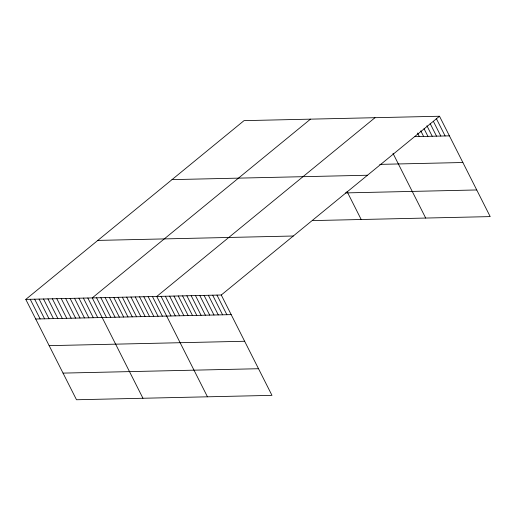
<?xml version="1.0" encoding="UTF-8"?>
<svg xmlns="http://www.w3.org/2000/svg" width="516" height="516" viewBox="0 0 516 516"><rect width="100%" height="100%" fill="white"/><g stroke="black" fill="none" stroke-linecap="round" stroke-linejoin="round"><path stroke-width="0.77" d="M25.8 299.396L221.274 295.004L271.971 395.359L76.497 399.752L25.8 299.396L244.029 120.641L439.503 116.248L490.2 216.604L312.451 220.596M310.49 119.144L92.261 297.9L142.958 398.262M374.997 117.7L156.767 296.455L207.464 396.81M221.274 295.004L439.503 116.248M415.012 136.637L449.417 135.863M379.731 164.378L462.871 162.508M172.015 179.626L367.489 175.24M345.514 192.907L476.739 189.959M97.814 240.404L293.288 236.012M35.707 319.011L231.187 314.625M49.168 345.656L244.642 341.263M63.036 373.107L258.51 368.721M436.265 118.448L445.115 135.96M433.382 121.344L440.812 136.056M430.144 123.543L436.517 136.153M426.906 125.743L432.215 136.25M424.017 128.639L427.912 136.347M420.779 130.838L423.61 136.443M417.541 133.038L419.315 136.54M392.986 153.304L425.694 218.055M347.036 191.488L361.187 219.506M216.972 295.1L226.885 314.715M212.676 295.197L222.583 314.812M208.374 295.294L218.281 314.908M204.072 295.391L213.985 315.005M199.776 295.487L209.683 315.102M195.474 295.584L205.381 315.199M191.172 295.681L201.079 315.295M186.869 295.778L196.783 315.392M182.574 295.874L192.481 315.489M178.272 295.971L188.179 315.586M173.969 296.068L183.877 315.682M169.667 296.165L179.581 315.779M165.372 296.261L175.279 315.876M161.069 296.358L170.977 315.973M152.465 296.552L162.379 316.166M148.169 296.648L158.077 316.263M143.867 296.745L153.774 316.36M139.565 296.835L149.479 316.456M135.263 296.932L145.177 316.553M130.967 297.029L140.874 316.65M126.665 297.126L136.572 316.747M122.363 297.222L132.277 316.843M118.067 297.319L127.974 316.94M113.765 297.416L123.672 317.037M109.463 297.513L119.37 317.134M105.161 297.609L115.074 317.23M100.865 297.706L110.772 317.327M96.563 297.803L106.47 317.424M87.83 298.003L97.743 317.617M83.399 298.1L93.312 317.721M78.967 298.196L88.881 317.817M74.536 298.3L84.45 317.914M70.105 298.396L80.019 318.017M65.674 298.5L75.588 318.114M61.249 298.596L71.156 318.217M56.818 298.7L66.725 318.314M52.387 298.796L62.294 318.417M47.956 298.893L57.863 318.514M43.525 298.996L53.432 318.611M39.093 299.093L49.001 318.714M34.662 299.196L44.569 318.811M30.231 299.293L40.138 318.914"/></g></svg>
